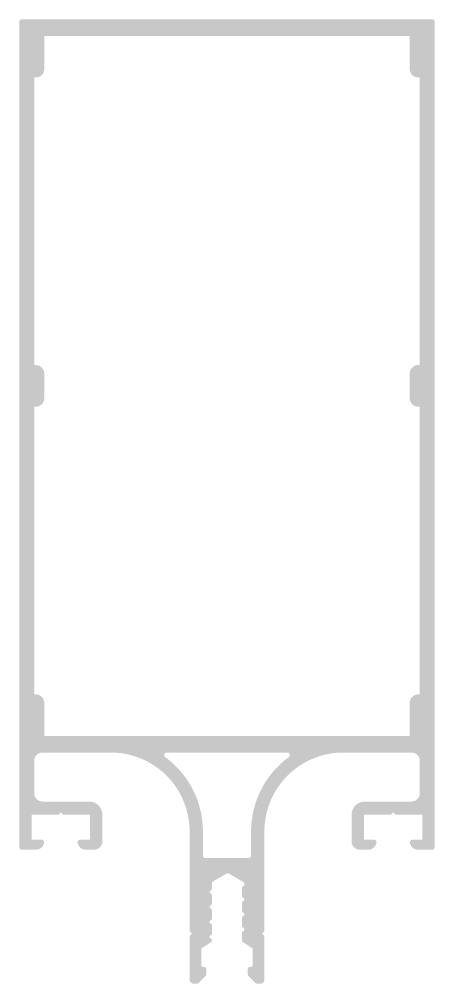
# Model space of a CAD drawing. Header units: millimetres. Extents: x -63 to 3646, y -445 to 220.
# Drawn here: x 755 to 805, y -6.4 to 109.8 of the extents above; entities that cross this region are included whole.
import ezdxf

# ---------------------------------------------------------------- set-up
doc = ezdxf.new("R2010")
doc.units = ezdxf.units.MM

# ---------------------------------------------------------------- blocks, each defined once
blk = doc.blocks.new('E50 M 09')
h = blk.add_hatch(color=252)
h.paths.add_polyline_path([(-2.963931, -2.029933), (-1.892666, -1.328176), (-1.88368, -1.321931), (-1.875049, -1.315205), (-1.866798, -1.308016), (-1.858954, -1.300387), (-1.851538, -1.29234), (-1.844573, -1.2839), (-1.838081, -1.275092), (-1.832079, -1.265941), (-1.826588, -1.256476), (-1.821622, -1.246725), (-1.817197, -1.236717), (-1.813326, -1.226482), (-1.810021, -1.21605), (-1.807291, -1.205453), (-1.805145, -1.194723), (-1.803588, -1.183891), (-1.802627, -1.172991), (-1.802263, -1.162054), (-1.802498, -1.151114), (-1.803331, -1.140203), (-1.804759, -1.129354), (-1.806779, -1.118599), (-1.810747, -1.102437), (-1.815605, -1.086519), (-1.821338, -1.070896), (-1.827928, -1.055614), (-1.835356, -1.040721), (-1.843599, -1.026263), (-1.85263, -1.012285), (-1.862423, -0.998829), (-1.872947, -0.985936), (-1.884169, -0.973647), (-1.896056, -0.961999), (-1.90857, -0.951028), (-1.921673, -0.940768), (-1.935326, -0.931251), (-1.949485, -0.922505), (-2.001713, -0.892212), (-2.010838, -0.886588), (-2.019648, -0.880483), (-2.028119, -0.873914), (-2.036225, -0.866902), (-2.043944, -0.859465), (-2.051254, -0.851625), (-2.058133, -0.843405), (-2.064562, -0.834828), (-2.070522, -0.825919), (-2.075996, -0.816703), (-2.080969, -0.807207), (-2.085425, -0.797459), (-2.089354, -0.787486), (-2.092742, -0.777317), (-2.09558, -0.76698), (-2.097861, -0.756507), (-2.099577, -0.745926), (-2.100724, -0.735269), (-2.101298, -0.724566), (-2.101298, -0.713847), (-2.100724, -0.703143), (-2.099577, -0.692486), (-2.097861, -0.681905), (-2.09558, -0.671432), (-2.092742, -0.661096), (-2.089354, -0.650926), (-2.085425, -0.640953), (-2.080969, -0.631205), (-2.075996, -0.621709), (-2.070522, -0.612494), (-2.064562, -0.603585), (-2.058133, -0.595008), (-2.051254, -0.586787), (-2.043944, -0.578948), (-2.036225, -0.571511), (-2.028119, -0.564498), (-2.019648, -0.557929), (-2.010838, -0.551824), (-2.001713, -0.5462), (-1.949485, -0.515907), (-1.935444, -0.507239), (-1.9219, -0.497811), (-1.908896, -0.487654), (-1.89647, -0.476796), (-1.88466, -0.465272), (-1.873501, -0.453116), (-1.863027, -0.440365), (-1.85327, -0.427057), (-1.84426, -0.413233), (-1.836024, -0.398934), (-1.828586, -0.384204), (-1.821969, -0.369087), (-1.816194, -0.35363), (-1.811277, -0.337878), (-1.807234, -0.32188), (-1.804076, -0.305683), (-1.801814, -0.289338), (-1.800454, -0.272893), (-1.8, -0.256398), (-1.8, 0.617986), (-1.800454, 0.634481), (-1.801814, 0.650926), (-1.804076, 0.667271), (-1.807234, 0.683468), (-1.811277, 0.699466), (-1.816194, 0.715218), (-1.821969, 0.730675), (-1.828586, 0.745792), (-1.836024, 0.760522), (-1.84426, 0.77482), (-1.85327, 0.788645), (-1.863027, 0.801952), (-1.873501, 0.814704), (-1.88466, 0.82686), (-1.89647, 0.838384), (-1.908896, 0.849241), (-1.9219, 0.859399), (-1.935444, 0.868826), (-1.949485, 0.877495), (-2.001713, 0.907788), (-2.010838, 0.913412), (-2.019648, 0.919517), (-2.028119, 0.926086), (-2.036225, 0.933098), (-2.043944, 0.940535), (-2.051254, 0.948375), (-2.058133, 0.956595), (-2.064562, 0.965172), (-2.070522, 0.974081), (-2.075996, 0.983297), (-2.080969, 0.992793), (-2.085425, 1.002541), (-2.089354, 1.012514), (-2.092742, 1.022683), (-2.09558, 1.03302), (-2.097861, 1.043493), (-2.099577, 1.054074), (-2.100724, 1.064731), (-2.101298, 1.075434), (-2.101298, 1.086153), (-2.100724, 1.096857), (-2.099577, 1.107514), (-2.097861, 1.118095), (-2.09558, 1.128568), (-2.092742, 1.138904), (-2.089354, 1.149074), (-2.085425, 1.159047), (-2.080969, 1.168795), (-2.075996, 1.178291), (-2.070522, 1.187506), (-2.064562, 1.196415), (-2.058133, 1.204992), (-2.051254, 1.213213), (-2.043944, 1.221052), (-2.036225, 1.228489), (-2.028119, 1.235502), (-2.019648, 1.242071), (-2.010838, 1.248176), (-2.001713, 1.2538), (-1.949485, 1.284093), (-1.935444, 1.292761), (-1.9219, 1.302189), (-1.908896, 1.312346), (-1.89647, 1.323204), (-1.88466, 1.334728), (-1.873501, 1.346884), (-1.863027, 1.359635), (-1.85327, 1.372943), (-1.84426, 1.386767), (-1.836024, 1.401066), (-1.828586, 1.415796), (-1.821969, 1.430913), (-1.816194, 1.44637), (-1.811277, 1.462122), (-1.807234, 1.47812), (-1.804076, 1.494317), (-1.801814, 1.510662), (-1.800454, 1.527107), (-1.8, 1.543602), (-1.8, 2.417986), (-1.800454, 2.434481), (-1.801814, 2.450926), (-1.804076, 2.467271), (-1.807234, 2.483468), (-1.811277, 2.499466), (-1.816194, 2.515218), (-1.821969, 2.530675), (-1.828586, 2.545792), (-1.836024, 2.560522), (-1.84426, 2.57482), (-1.85327, 2.588645), (-1.863027, 2.601952), (-1.873501, 2.614704), (-1.88466, 2.62686), (-1.89647, 2.638384), (-1.908896, 2.649241), (-1.9219, 2.659399), (-1.935444, 2.668826), (-1.949485, 2.677495), (-2.001713, 2.707788), (-2.010838, 2.713412), (-2.019648, 2.719517), (-2.028119, 2.726086), (-2.036225, 2.733098), (-2.043944, 2.740535), (-2.051254, 2.748375), (-2.058133, 2.756595), (-2.064562, 2.765172), (-2.070522, 2.774081), (-2.075996, 2.783297), (-2.080969, 2.792793), (-2.085425, 2.802541), (-2.089354, 2.812514), (-2.092742, 2.822683), (-2.09558, 2.83302), (-2.097861, 2.843493), (-2.099577, 2.854074), (-2.100724, 2.864731), (-2.101298, 2.875434), (-2.101298, 2.886153), (-2.100724, 2.896857), (-2.099577, 2.907514), (-2.097861, 2.918095), (-2.09558, 2.928568), (-2.092742, 2.938904), (-2.089354, 2.949074), (-2.085425, 2.959047), (-2.080969, 2.968795), (-2.075996, 2.978291), (-2.070522, 2.987506), (-2.064562, 2.996415), (-2.058133, 3.004992), (-2.051254, 3.013213), (-2.043944, 3.021052), (-2.036225, 3.028489), (-2.028119, 3.035502), (-2.019648, 3.042071), (-2.010838, 3.048176), (-2.001713, 3.0538), (-1.949485, 3.084093), (-1.935444, 3.092761), (-1.9219, 3.102189), (-1.908896, 3.112346), (-1.89647, 3.123204), (-1.88466, 3.134728), (-1.873501, 3.146884), (-1.863027, 3.159635), (-1.85327, 3.172943), (-1.84426, 3.186767), (-1.836024, 3.201066), (-1.828586, 3.215796), (-1.821969, 3.230913), (-1.816194, 3.24637), (-1.811277, 3.262122), (-1.807234, 3.27812), (-1.804076, 3.294317), (-1.801814, 3.310662), (-1.800454, 3.327107), (-1.8, 3.343602), (-1.8, 4.217986), (-1.800454, 4.234481), (-1.801814, 4.250926), (-1.804076, 4.267271), (-1.807234, 4.283468), (-1.811277, 4.299466), (-1.816194, 4.315218), (-1.821969, 4.330675), (-1.828586, 4.345792), (-1.836024, 4.360522), (-1.84426, 4.37482), (-1.85327, 4.388645), (-1.863027, 4.401952), (-1.873501, 4.414704), (-1.88466, 4.42686), (-1.89647, 4.438384), (-1.908896, 4.449241), (-1.9219, 4.459399), (-1.935444, 4.468826), (-1.949485, 4.477495), (-2.001713, 4.507788), (-2.010838, 4.513412), (-2.019648, 4.519517), (-2.028119, 4.526086), (-2.036225, 4.533098), (-2.043944, 4.540535), (-2.051254, 4.548375), (-2.058133, 4.556595), (-2.064562, 4.565172), (-2.070522, 4.574081), (-2.075996, 4.583297), (-2.080969, 4.592793), (-2.085425, 4.602541), (-2.089354, 4.612514), (-2.092742, 4.622683), (-2.09558, 4.63302), (-2.097861, 4.643493), (-2.099577, 4.654074), (-2.100724, 4.664731), (-2.101298, 4.675434), (-2.101298, 4.686153), (-2.100724, 4.696857), (-2.099577, 4.707514), (-2.097861, 4.718095), (-2.09558, 4.728568), (-2.092742, 4.738904), (-2.089354, 4.749074), (-2.085425, 4.759047), (-2.080969, 4.768795), (-2.075996, 4.778291), (-2.070522, 4.787506), (-2.064562, 4.796415), (-2.058133, 4.804992), (-2.051254, 4.813213), (-2.043944, 4.821052), (-2.036225, 4.828489), (-2.028119, 4.835502), (-2.019648, 4.842071), (-2.010838, 4.848176), (-2.001713, 4.8538), (-1.949485, 4.884093), (-1.935444, 4.892761), (-1.9219, 4.902189), (-1.908896, 4.912346), (-1.89647, 4.923204), (-1.88466, 4.934728), (-1.873501, 4.946884), (-1.863027, 4.959635), (-1.85327, 4.972943), (-1.84426, 4.986767), (-1.836024, 5.001066), (-1.828586, 5.015796), (-1.821969, 5.030913), (-1.816194, 5.04637), (-1.811277, 5.062122), (-1.807234, 5.07812), (-1.804076, 5.094317), (-1.801814, 5.110662), (-1.800454, 5.127107), (-1.8, 5.143602), (-1.8, 5.776384), (-1.799726, 5.786852), (-1.798904, 5.79729), (-1.797538, 5.807672), (-1.795629, 5.817967), (-1.793185, 5.828149), (-1.790211, 5.838189), (-1.786715, 5.848059), (-1.782708, 5.857733), (-1.7782, 5.867184), (-1.773204, 5.876386), (-1.767733, 5.885314), (-1.761802, 5.893943), (-1.755427, 5.902251), (-1.748627, 5.910213), (-1.741419, 5.917808), (-1.733823, 5.925016), (-1.725861, 5.931816), (-1.717553, 5.93819), (-1.708924, 5.944121), (-1.699996, 5.949592), (-0.064142, 6.893999), (-0.050312, 6.901506), (-0.036109, 6.908278), (-0.021569, 6.914296), (-0.006734, 6.919543), (0.008355, 6.924005), (0.023658, 6.92767), (0.039132, 6.930527), (0.054735, 6.932569), (0.070423, 6.933791), (0.086153, 6.934188), (0.101883, 6.933759), (0.117569, 6.932506), (0.133167, 6.930433), (0.148635, 6.927545), (0.163931, 6.923849), (0.179011, 6.919357), (0.193835, 6.91408), (0.208363, 6.908033), (0.222553, 6.901232), (0.236367, 6.893697), (1.952569, 5.898303), (1.966256, 5.889866), (1.979471, 5.880709), (1.992177, 5.870856), (2.004337, 5.860337), (2.015916, 5.849181), (2.02688, 5.837422), (2.037199, 5.825091), (2.046842, 5.812226), (2.055782, 5.798862), (2.063993, 5.785039), (2.071452, 5.770795), (2.078137, 5.756173), (2.084029, 5.741213), (2.089112, 5.725959), (2.093369, 5.710455), (2.09679, 5.694745), (2.099364, 5.678874), (2.101085, 5.662888), (2.101946, 5.646833), (2.101946, 5.630754), (2.101085, 5.614699), (2.099364, 5.598713), (2.09679, 5.582842), (2.093369, 5.567132), (2.089112, 5.551628), (2.08403, 5.536374), (2.078137, 5.521414), (2.071452, 5.506792), (2.063993, 5.492548), (2.055782, 5.478725), (2.046842, 5.465361), (2.037199, 5.452496), (2.02688, 5.440165), (2.015916, 5.428406), (2.004337, 5.41725), (1.992178, 5.406731), (1.979472, 5.396878), (1.966256, 5.387721), (1.952569, 5.379284), (1.949485, 5.377495), (1.935444, 5.368826), (1.9219, 5.359399), (1.908896, 5.349241), (1.89647, 5.338384), (1.88466, 5.32686), (1.873501, 5.314704), (1.863027, 5.301952), (1.85327, 5.288645), (1.84426, 5.27482), (1.836024, 5.260522), (1.828586, 5.245792), (1.821969, 5.230675), (1.816194, 5.215218), (1.811277, 5.199466), (1.807234, 5.183468), (1.804076, 5.167271), (1.801814, 5.150926), (1.800454, 5.134481), (1.8, 5.117986), (1.8, 4.243602), (1.800454, 4.227107), (1.801814, 4.210662), (1.804076, 4.194317), (1.807234, 4.17812), (1.811277, 4.162122), (1.816194, 4.14637), (1.821969, 4.130913), (1.828586, 4.115796), (1.836024, 4.101066), (1.84426, 4.086767), (1.85327, 4.072943), (1.863027, 4.059635), (1.873501, 4.046884), (1.88466, 4.034728), (1.89647, 4.023204), (1.908896, 4.012346), (1.9219, 4.002189), (1.935444, 3.992761), (1.949485, 3.984093), (2.001713, 3.9538), (2.010838, 3.948176), (2.019648, 3.942071), (2.028119, 3.935502), (2.036225, 3.928489), (2.043944, 3.921052), (2.051254, 3.913213), (2.058133, 3.904992), (2.064562, 3.896415), (2.070522, 3.887506), (2.075996, 3.878291), (2.080969, 3.868795), (2.085425, 3.859047), (2.089354, 3.849074), (2.092742, 3.838904), (2.09558, 3.828568), (2.097861, 3.818095), (2.099577, 3.807514), (2.100724, 3.796857), (2.101298, 3.786153), (2.101298, 3.775434), (2.100724, 3.764731), (2.099577, 3.754074), (2.097861, 3.743493), (2.09558, 3.73302), (2.092742, 3.722683), (2.089354, 3.712514), (2.085425, 3.702541), (2.080969, 3.692793), (2.075996, 3.683297), (2.070522, 3.674081), (2.064562, 3.665172), (2.058133, 3.656595), (2.051254, 3.648375), (2.043944, 3.640535), (2.036225, 3.633098), (2.028119, 3.626086), (2.019648, 3.619517), (2.010838, 3.613412), (2.001713, 3.607788), (1.949485, 3.577495), (1.935444, 3.568826), (1.9219, 3.559399), (1.908896, 3.549241), (1.89647, 3.538384), (1.88466, 3.52686), (1.873501, 3.514704), (1.863027, 3.501952), (1.85327, 3.488645), (1.84426, 3.47482), (1.836024, 3.460522), (1.828586, 3.445792), (1.821969, 3.430675), (1.816194, 3.415218), (1.811277, 3.399466), (1.807234, 3.383468), (1.804076, 3.367271), (1.801814, 3.350926), (1.800454, 3.334481), (1.8, 3.317986), (1.8, 2.443602), (1.800454, 2.427107), (1.801814, 2.410662), (1.804076, 2.394317), (1.807234, 2.37812), (1.811277, 2.362122), (1.816194, 2.34637), (1.821969, 2.330913), (1.828586, 2.315796), (1.836024, 2.301066), (1.84426, 2.286767), (1.85327, 2.272943), (1.863027, 2.259635), (1.873501, 2.246884), (1.88466, 2.234728), (1.89647, 2.223204), (1.908896, 2.212346), (1.9219, 2.202189), (1.935444, 2.192761), (1.949485, 2.184093), (2.001713, 2.1538), (2.010838, 2.148176), (2.019648, 2.142071), (2.028119, 2.135502), (2.036225, 2.128489), (2.043944, 2.121052), (2.051254, 2.113213), (2.058133, 2.104992), (2.064562, 2.096415), (2.070522, 2.087506), (2.075996, 2.078291), (2.080969, 2.068795), (2.085425, 2.059047), (2.089354, 2.049074), (2.092742, 2.038904), (2.09558, 2.028568), (2.097861, 2.018095), (2.099577, 2.007514), (2.100724, 1.996857), (2.101298, 1.986153), (2.101298, 1.975434), (2.100724, 1.964731), (2.099577, 1.954074), (2.097861, 1.943493), (2.09558, 1.93302), (2.092742, 1.922683), (2.089354, 1.912514), (2.085425, 1.902541), (2.080969, 1.892793), (2.075996, 1.883297), (2.070522, 1.874081), (2.064562, 1.865172), (2.058133, 1.856595), (2.051254, 1.848375), (2.043944, 1.840535), (2.036225, 1.833098), (2.028119, 1.826086), (2.019648, 1.819517), (2.010838, 1.813412), (2.001713, 1.807788), (1.949485, 1.777495), (1.935444, 1.768826), (1.9219, 1.759399), (1.908896, 1.749241), (1.89647, 1.738384), (1.88466, 1.72686), (1.873501, 1.714704), (1.863027, 1.701952), (1.85327, 1.688645), (1.84426, 1.67482), (1.836024, 1.660522), (1.828586, 1.645792), (1.821969, 1.630675), (1.816194, 1.615218), (1.811277, 1.599466), (1.807234, 1.583468), (1.804076, 1.567271), (1.801814, 1.550926), (1.800454, 1.534481), (1.8, 1.517986), (1.8, 0.643602), (1.800454, 0.627107), (1.801814, 0.610662), (1.804076, 0.594317), (1.807234, 0.57812), (1.811277, 0.562122), (1.816194, 0.54637), (1.821969, 0.530913), (1.828586, 0.515796), (1.836024, 0.501066), (1.84426, 0.486767), (1.85327, 0.472943), (1.863027, 0.459635), (1.873501, 0.446884), (1.88466, 0.434728), (1.89647, 0.423204), (1.908896, 0.412346), (1.9219, 0.402189), (1.935444, 0.392761), (1.949485, 0.384093), (2.001713, 0.3538), (2.010838, 0.348176), (2.019648, 0.342071), (2.028119, 0.335502), (2.036225, 0.328489), (2.043944, 0.321052), (2.051254, 0.313213), (2.058133, 0.304992), (2.064562, 0.296415), (2.070522, 0.287506), (2.075996, 0.278291), (2.080969, 0.268795), (2.085425, 0.259047), (2.089354, 0.249074), (2.092742, 0.238904), (2.09558, 0.228568), (2.097861, 0.218095), (2.099577, 0.207514), (2.100724, 0.196857), (2.101298, 0.186153), (2.101298, 0.175434), (2.100724, 0.164731), (2.099577, 0.154074), (2.097861, 0.143493), (2.09558, 0.13302), (2.092742, 0.122683), (2.089354, 0.112514), (2.085425, 0.102541), (2.080969, 0.092793), (2.075996, 0.083297), (2.070522, 0.074081), (2.064562, 0.065172), (2.058133, 0.056595), (2.051254, 0.048375), (2.043944, 0.040535), (2.036225, 0.033098), (2.028119, 0.026086), (2.019648, 0.019517), (2.010838, 0.013412), (2.001713, 0.007788), (1.949485, -0.022505), (1.935444, -0.031174), (1.9219, -0.040601), (1.908896, -0.050759), (1.89647, -0.061616), (1.88466, -0.07314), (1.873501, -0.085296), (1.863027, -0.098048), (1.85327, -0.111355), (1.84426, -0.12518), (1.836024, -0.139478), (1.828586, -0.154208), (1.821969, -0.169325), (1.816194, -0.184782), (1.811277, -0.200534), (1.807234, -0.216532), (1.804076, -0.232729), (1.801814, -0.249074), (1.800454, -0.265519), (1.8, -0.282014), (1.8, -1.159368), (1.800303, -1.170371), (1.801211, -1.181341), (1.802721, -1.192244), (1.804828, -1.203048), (1.807527, -1.213719), (1.810808, -1.224225), (1.814663, -1.234536), (1.819079, -1.244618), (1.824043, -1.254442), (1.82954, -1.263979), (1.835553, -1.273198), (1.842064, -1.282073), (1.849054, -1.290576), (1.856501, -1.298681), (1.864383, -1.306365), (1.872675, -1.313603), (1.881353, -1.320374), (1.89039, -1.326658), (2.964414, -2.030369), (2.977971, -2.039794), (2.990988, -2.049951), (3.003426, -2.060809), (3.015249, -2.072334), (3.026419, -2.084492), (3.036904, -2.097247), (3.046671, -2.110559), (3.05569, -2.124388), (3.063936, -2.138692), (3.071382, -2.153429), (3.078006, -2.168552), (3.083788, -2.184018), (3.08871, -2.199778), (3.092758, -2.215784), (3.095919, -2.23199), (3.098184, -2.248344), (3.099546, -2.264799), (3.1, -2.281303), (3.1, -4.060306), (3.09956, -4.076548), (3.098241, -4.092742), (3.096048, -4.108841), (3.092986, -4.124797), (3.089065, -4.140565), (3.084296, -4.156097), (3.078693, -4.171348), (3.072273, -4.186273), (3.065054, -4.200829), (3.057057, -4.214972), (3.048307, -4.228662), (3.038828, -4.241858), (3.028649, -4.254522), (3.017799, -4.266616), (3.00631, -4.278105), (2.994216, -4.288955), (2.981552, -4.299134), (2.968356, -4.308613), (2.954666, -4.317363), (2.940523, -4.32536), (2.925967, -4.332579), (2.911041, -4.338999), (2.89579, -4.344602), (2.880259, -4.349371), (2.864491, -4.353292), (2.848535, -4.356354), (2.832436, -4.358548), (2.816242, -4.359866), (2.8, -4.360306), (2.7, -4.360306), (2.689172, -4.360599), (2.678376, -4.361479), (2.667644, -4.362941), (2.657006, -4.364982), (2.646494, -4.367596), (2.63614, -4.370775), (2.625972, -4.374511), (2.616022, -4.378791), (2.606318, -4.383604), (2.596889, -4.388935), (2.587763, -4.394768), (2.578965, -4.401088), (2.570523, -4.407874), (2.56246, -4.415107), (2.554801, -4.422766), (2.547568, -4.430829), (2.540781, -4.439271), (2.534462, -4.448069), (2.528629, -4.457195), (2.523298, -4.466624), (2.518485, -4.476328), (2.514205, -4.486279), (2.510469, -4.496446), (2.50729, -4.5068), (2.504676, -4.517312), (2.502635, -4.52795), (2.501172, -4.538682), (2.500293, -4.549478), (2.5, -4.560306), (2.5, -5.153211), (2.500685, -5.179378), (2.502739, -5.205472), (2.506155, -5.231424), (2.510926, -5.257161), (2.517036, -5.282613), (2.52447, -5.307711), (2.533208, -5.332385), (2.543225, -5.356568), (2.554494, -5.380193), (2.566983, -5.403197), (2.58066, -5.425515), (2.595486, -5.447087), (2.611421, -5.467853), (2.62842, -5.487757), (2.646438, -5.506744), (3.353562, -6.213868), (3.373941, -6.233134), (3.395368, -6.251228), (3.417776, -6.268092), (3.441094, -6.283673), (3.465249, -6.297921), (3.490165, -6.310793), (3.515764, -6.322248), (3.541965, -6.332249), (3.568685, -6.340766), (3.595841, -6.347771), (3.623347, -6.353242), (3.651116, -6.357162), (3.679061, -6.35952), (3.707095, -6.360306), (4, -6.360306), (4.027069, -6.359573), (4.05406, -6.357375), (4.080891, -6.353719), (4.107485, -6.348616), (4.133764, -6.342081), (4.159651, -6.334133), (4.185069, -6.324794), (4.209945, -6.314094), (4.234204, -6.302062), (4.257777, -6.288735), (4.280594, -6.274151), (4.302587, -6.258353), (4.323693, -6.241387), (4.34385, -6.223304), (4.362998, -6.204156), (4.381081, -6.183999), (4.398047, -6.162893), (4.413844, -6.1409), (4.428429, -6.118083), (4.441756, -6.09451), (4.453788, -6.070251), (4.464488, -6.045375), (4.473827, -6.019957), (4.481775, -5.99407), (4.48831, -5.967791), (4.493413, -5.941197), (4.497069, -5.914366), (4.499267, -5.887376), (4.5, -5.860306), (4.5, -0.619206), (4.2, -0.319206), (4.5, -0.019206), (4.5, 11.980794), (4.513933, 12.495113), (4.555689, 13.007925), (4.625148, 13.517723), (4.722105, 14.023013), (4.846275, 14.522313), (4.997295, 15.014158), (5.174721, 15.497106), (5.378034, 15.96974), (5.606636, 16.430674), (5.859857, 16.878556), (6.136955, 17.312071), (6.437116, 17.729949), (6.75946, 18.130964), (7.103043, 18.513939), (7.466855, 18.877751), (7.84983, 19.221333), (8.250845, 19.543678), (8.668723, 19.843839), (9.102238, 20.120937), (9.55012, 20.374158), (10.011054, 20.60276), (10.483688, 20.806073), (10.966635, 20.983499), (11.458481, 21.134519), (11.957781, 21.258689), (12.463071, 21.355646), (12.972869, 21.425104), (13.48568, 21.466861), (14, 21.480794), (22.2, 21.480794), (22.254139, 21.479327), (22.308119, 21.474932), (22.361782, 21.46762), (22.41497, 21.457414), (22.467528, 21.444344), (22.519302, 21.428447), (22.570138, 21.409771), (22.619889, 21.388369), (22.668408, 21.364306), (22.715554, 21.337651), (22.761187, 21.308483), (22.805174, 21.276887), (22.847386, 21.242956), (22.887699, 21.206789), (22.925995, 21.168493), (22.962162, 21.12818), (22.996093, 21.085968), (23.027689, 21.041981), (23.056857, 20.996348), (23.083512, 20.949202), (23.107575, 20.900683), (23.128977, 20.850932), (23.147653, 20.800095), (23.16355, 20.748322), (23.176621, 20.695764), (23.186827, 20.642576), (23.194138, 20.588913), (23.198533, 20.534933), (23.2, 20.480794), (23.2, 16.580794), (23.198533, 16.526655), (23.194138, 16.472675), (23.186827, 16.419012), (23.176621, 16.365823), (23.16355, 16.313266), (23.147653, 16.261492), (23.128977, 16.210656), (23.107575, 16.160905), (23.083512, 16.112385), (23.056857, 16.06524), (23.027689, 16.019607), (22.996093, 15.97562), (22.962162, 15.933408), (22.925995, 15.893094), (22.887699, 15.854798), (22.847386, 15.818632), (22.805174, 15.784701), (22.761187, 15.753105), (22.715554, 15.723937), (22.668408, 15.697282), (22.619889, 15.673218), (22.570138, 15.651817), (22.519302, 15.633141), (22.467528, 15.617244), (22.41497, 15.604173), (22.361782, 15.593967), (22.308119, 15.586656), (22.254139, 15.58226), (22.2, 15.580794), (16.6, 15.580794), (16.513378, 15.578447), (16.42701, 15.571415), (16.341149, 15.559716), (16.256047, 15.543387), (16.171955, 15.522474), (16.089118, 15.497039), (16.007779, 15.467157), (15.928177, 15.432915), (15.850546, 15.394413), (15.775114, 15.351765), (15.702101, 15.305096), (15.631721, 15.254543), (15.564182, 15.200253), (15.499681, 15.142387), (15.438407, 15.081113), (15.380541, 15.016612), (15.326251, 14.949073), (15.275698, 14.878693), (15.229029, 14.80568), (15.186381, 14.730247), (15.147879, 14.652616), (15.113637, 14.573015), (15.083755, 14.491676), (15.05832, 14.408839), (15.037407, 14.324747), (15.021078, 14.239645), (15.009379, 14.153784), (15.002347, 14.067416), (15, 13.980794), (15, 10.780794), (15.001467, 10.726655), (15.005862, 10.672675), (15.013173, 10.619012), (15.023379, 10.565823), (15.03645, 10.513266), (15.052347, 10.461492), (15.071023, 10.410656), (15.092425, 10.360905), (15.116488, 10.312385), (15.143143, 10.26524), (15.172311, 10.219607), (15.203907, 10.17562), (15.237838, 10.133408), (15.274005, 10.093094), (15.312301, 10.054798), (15.352614, 10.018632), (15.394826, 9.984701), (15.438813, 9.953105), (15.484446, 9.923937), (15.531592, 9.897282), (15.580111, 9.873218), (15.629862, 9.851817), (15.680698, 9.833141), (15.732472, 9.817244), (15.78503, 9.804173), (15.838218, 9.793967), (15.891881, 9.786656), (15.945861, 9.78226), (16, 9.780794), (17, 9.780794), (17.052844, 9.782191), (17.10554, 9.786379), (17.157941, 9.793345), (17.209901, 9.803071), (17.261275, 9.815529), (17.311918, 9.830685), (17.361689, 9.848495), (17.41045, 9.868911), (17.458064, 9.891875), (17.504398, 9.917323), (17.549322, 9.945183), (17.592712, 9.975379), (17.634445, 10.007826), (17.674405, 10.042432), (17.712481, 10.079102), (17.748565, 10.117733), (17.782558, 10.158216), (17.814364, 10.200439), (17.843894, 10.244284), (17.871066, 10.289629), (17.895804, 10.336345), (17.918039, 10.384304), (17.937709, 10.433371), (17.954758, 10.483408), (17.969139, 10.534277), (17.980811, 10.585834), (17.989743, 10.637937), (17.991612, 10.653896), (17.992624, 10.669932), (17.992775, 10.686), (17.992066, 10.702052), (17.990499, 10.718044), (17.988077, 10.733928), (17.984809, 10.749661), (17.980703, 10.765195), (17.975771, 10.780488), (17.970027, 10.795494), (17.963489, 10.810172), (17.956173, 10.824478), (17.948102, 10.838373), (17.939299, 10.851815), (17.929789, 10.864766), (17.919599, 10.87719), (17.908758, 10.88905), (17.897298, 10.900313), (17.885252, 10.910946), (17.872653, 10.920919), (17.859538, 10.930203), (17.845946, 10.938772), (17.831913, 10.9466), (17.817482, 10.953666), (17.802693, 10.95995), (17.787589, 10.965432), (17.772214, 10.970098), (17.75661, 10.973934), (17.740823, 10.976928), (17.724899, 10.979074), (17.708883, 10.980364), (17.69282, 10.980794), (16.5, 10.980794), (16.5, 13.980794), (19.7, 13.980794), (20, 14.280794), (20.3, 13.980794), (23.5, 13.980794), (23.5, 10.980794), (22.30718, 10.980794), (22.291117, 10.980364), (22.275101, 10.979074), (22.259177, 10.976928), (22.24339, 10.973934), (22.227786, 10.970098), (22.212411, 10.965432), (22.197307, 10.95995), (22.182518, 10.953666), (22.168087, 10.9466), (22.154054, 10.938772), (22.140462, 10.930203), (22.127347, 10.920919), (22.114748, 10.910946), (22.102702, 10.900313), (22.091242, 10.88905), (22.080401, 10.87719), (22.070211, 10.864766), (22.060701, 10.851815), (22.051898, 10.838373), (22.043827, 10.824478), (22.036511, 10.810172), (22.029973, 10.795494), (22.024229, 10.780488), (22.019297, 10.765195), (22.015191, 10.749661), (22.011923, 10.733928), (22.009501, 10.718044), (22.007934, 10.702052), (22.007225, 10.686), (22.007376, 10.669932), (22.008388, 10.653896), (22.010257, 10.637937), (22.019189, 10.585834), (22.030861, 10.534277), (22.045242, 10.483408), (22.062291, 10.433371), (22.081961, 10.384304), (22.104196, 10.336345), (22.128934, 10.289629), (22.156106, 10.244284), (22.185636, 10.200439), (22.217442, 10.158216), (22.251435, 10.117733), (22.287519, 10.079102), (22.325595, 10.042432), (22.365555, 10.007826), (22.407288, 9.975379), (22.450678, 9.945183), (22.495602, 9.917323), (22.541936, 9.891875), (22.58955, 9.868911), (22.638311, 9.848495), (22.688082, 9.830685), (22.738725, 9.815529), (22.790099, 9.803071), (22.842059, 9.793345), (22.89446, 9.786379), (22.947156, 9.782191), (23, 9.780794), (24.7, 9.780794), (24.716242, 9.781234), (24.732436, 9.782552), (24.748535, 9.784746), (24.764491, 9.787808), (24.780259, 9.791729), (24.79579, 9.796498), (24.811041, 9.802101), (24.825967, 9.808521), (24.840523, 9.81574), (24.854666, 9.823737), (24.868356, 9.832487), (24.881552, 9.841966), (24.894216, 9.852145), (24.90631, 9.862995), (24.917799, 9.874484), (24.928649, 9.886578), (24.938828, 9.899242), (24.948307, 9.912438), (24.957057, 9.926128), (24.965054, 9.940271), (24.972273, 9.954827), (24.978693, 9.969752), (24.984296, 9.985003), (24.989065, 10.000535), (24.992986, 10.016303), (24.996048, 10.032259), (24.998241, 10.048358), (24.99956, 10.064552), (25, 10.080794), (25, 109.480794), (24.99956, 109.497036), (24.998241, 109.51323), (24.996048, 109.529328), (24.992986, 109.545285), (24.989065, 109.561052), (24.984296, 109.576584), (24.978693, 109.591835), (24.972273, 109.606761), (24.965054, 109.621316), (24.957057, 109.63546), (24.948307, 109.64915), (24.938828, 109.662346), (24.928649, 109.67501), (24.917799, 109.687104), (24.90631, 109.698593), (24.894216, 109.709442), (24.881552, 109.719622), (24.868356, 109.729101), (24.854666, 109.737851), (24.840523, 109.745847), (24.825967, 109.753066), (24.811041, 109.759487), (24.79579, 109.76509), (24.780259, 109.769859), (24.764491, 109.77378), (24.748535, 109.776842), (24.732436, 109.779035), (24.716242, 109.780354), (24.7, 109.780794), (-24.7, 109.780794), (-24.716242, 109.780354), (-24.732436, 109.779035), (-24.748535, 109.776842), (-24.764491, 109.77378), (-24.780259, 109.769859), (-24.79579, 109.76509), (-24.811041, 109.759487), (-24.825967, 109.753066), (-24.840523, 109.745847), (-24.854666, 109.737851), (-24.868356, 109.729101), (-24.881552, 109.719622), (-24.894216, 109.709442), (-24.90631, 109.698593), (-24.917799, 109.687104), (-24.928649, 109.67501), (-24.938828, 109.662346), (-24.948307, 109.64915), (-24.957057, 109.63546), (-24.965054, 109.621316), (-24.972273, 109.606761), (-24.978693, 109.591835), (-24.984296, 109.576584), (-24.989065, 109.561052), (-24.992986, 109.545285), (-24.996048, 109.529328), (-24.998241, 109.51323), (-24.99956, 109.497036), (-25, 109.480794), (-25, 10.080794), (-24.99956, 10.064552), (-24.998241, 10.048358), (-24.996048, 10.032259), (-24.992986, 10.016303), (-24.989065, 10.000535), (-24.984296, 9.985003), (-24.978693, 9.969752), (-24.972273, 9.954827), (-24.965054, 9.940271), (-24.957057, 9.926128), (-24.948307, 9.912438), (-24.938828, 9.899242), (-24.928649, 9.886578), (-24.917799, 9.874484), (-24.90631, 9.862995), (-24.894216, 9.852145), (-24.881552, 9.841966), (-24.868356, 9.832487), (-24.854666, 9.823737), (-24.840523, 9.81574), (-24.825967, 9.808521), (-24.811041, 9.802101), (-24.79579, 9.796498), (-24.780259, 9.791729), (-24.764491, 9.787808), (-24.748535, 9.784746), (-24.732436, 9.782552), (-24.716242, 9.781234), (-24.7, 9.780794), (-23, 9.780794), (-22.947156, 9.782191), (-22.89446, 9.786379), (-22.842059, 9.793345), (-22.790099, 9.803071), (-22.738725, 9.815529), (-22.688082, 9.830685), (-22.638311, 9.848495), (-22.58955, 9.868911), (-22.541936, 9.891875), (-22.495602, 9.917323), (-22.450678, 9.945183), (-22.407288, 9.975379), (-22.365555, 10.007826), (-22.325595, 10.042432), (-22.287519, 10.079102), (-22.251435, 10.117733), (-22.217442, 10.158216), (-22.185636, 10.200439), (-22.156106, 10.244284), (-22.128934, 10.289629), (-22.104196, 10.336345), (-22.081961, 10.384304), (-22.062291, 10.433371), (-22.045242, 10.483408), (-22.030861, 10.534277), (-22.019189, 10.585834), (-22.010257, 10.637937), (-22.008388, 10.653896), (-22.007376, 10.669932), (-22.007225, 10.686), (-22.007934, 10.702052), (-22.009501, 10.718044), (-22.011923, 10.733928), (-22.015191, 10.749661), (-22.019297, 10.765195), (-22.024229, 10.780488), (-22.029973, 10.795494), (-22.036511, 10.810172), (-22.043827, 10.824478), (-22.051898, 10.838373), (-22.060701, 10.851815), (-22.070211, 10.864766), (-22.080401, 10.87719), (-22.091242, 10.88905), (-22.102702, 10.900313), (-22.114748, 10.910946), (-22.127347, 10.920919), (-22.140462, 10.930203), (-22.154054, 10.938772), (-22.168087, 10.9466), (-22.182518, 10.953666), (-22.197307, 10.95995), (-22.212411, 10.965432), (-22.227786, 10.970098), (-22.24339, 10.973934), (-22.259177, 10.976928), (-22.275101, 10.979074), (-22.291117, 10.980364), (-22.30718, 10.980794), (-23.5, 10.980794), (-23.5, 13.980794), (-20.3, 13.980794), (-20, 14.280794), (-19.7, 13.980794), (-16.5, 13.980794), (-16.5, 10.980794), (-17.69282, 10.980794), (-17.708883, 10.980364), (-17.724899, 10.979074), (-17.740823, 10.976928), (-17.75661, 10.973934), (-17.772214, 10.970098), (-17.787589, 10.965432), (-17.802693, 10.95995), (-17.817482, 10.953666), (-17.831913, 10.9466), (-17.845946, 10.938772), (-17.859538, 10.930203), (-17.872653, 10.920919), (-17.885252, 10.910946), (-17.897298, 10.900313), (-17.908758, 10.88905), (-17.919599, 10.87719), (-17.929789, 10.864766), (-17.939299, 10.851815), (-17.948102, 10.838373), (-17.956173, 10.824478), (-17.963489, 10.810172), (-17.970027, 10.795494), (-17.975771, 10.780488), (-17.980703, 10.765195), (-17.984809, 10.749661), (-17.988077, 10.733928), (-17.990499, 10.718044), (-17.992066, 10.702052), (-17.992775, 10.686), (-17.992624, 10.669932), (-17.991612, 10.653896), (-17.989743, 10.637937), (-17.980811, 10.585834), (-17.969139, 10.534277), (-17.954758, 10.483408), (-17.937709, 10.433371), (-17.918039, 10.384304), (-17.895804, 10.336345), (-17.871066, 10.289629), (-17.843894, 10.244284), (-17.814364, 10.200439), (-17.782558, 10.158216), (-17.748565, 10.117733), (-17.712481, 10.079102), (-17.674405, 10.042432), (-17.634445, 10.007826), (-17.592712, 9.975379), (-17.549322, 9.945183), (-17.504398, 9.917323), (-17.458064, 9.891875), (-17.41045, 9.868911), (-17.361689, 9.848495), (-17.311918, 9.830685), (-17.261275, 9.815529), (-17.209901, 9.803071), (-17.157941, 9.793345), (-17.10554, 9.786379), (-17.052844, 9.782191), (-17, 9.780794), (-16, 9.780794), (-15.945861, 9.78226), (-15.891881, 9.786656), (-15.838218, 9.793967), (-15.78503, 9.804173), (-15.732472, 9.817244), (-15.680698, 9.833141), (-15.629862, 9.851817), (-15.580111, 9.873218), (-15.531592, 9.897282), (-15.484446, 9.923937), (-15.438813, 9.953105), (-15.394826, 9.984701), (-15.352614, 10.018632), (-15.312301, 10.054798), (-15.274005, 10.093094), (-15.237838, 10.133408), (-15.203907, 10.17562), (-15.172311, 10.219607), (-15.143143, 10.26524), (-15.116488, 10.312385), (-15.092425, 10.360905), (-15.071023, 10.410656), (-15.052347, 10.461492), (-15.03645, 10.513266), (-15.023379, 10.565823), (-15.013173, 10.619012), (-15.005862, 10.672675), (-15.001467, 10.726655), (-15, 10.780794), (-15, 13.980794), (-15.002347, 14.067416), (-15.009379, 14.153784), (-15.021078, 14.239645), (-15.037407, 14.324747), (-15.05832, 14.408839), (-15.083755, 14.491676), (-15.113637, 14.573015), (-15.147879, 14.652616), (-15.186381, 14.730247), (-15.229029, 14.80568), (-15.275698, 14.878693), (-15.326251, 14.949073), (-15.380541, 15.016612), (-15.438407, 15.081113), (-15.499681, 15.142387), (-15.564182, 15.200253), (-15.631721, 15.254543), (-15.702101, 15.305096), (-15.775114, 15.351765), (-15.850546, 15.394413), (-15.928177, 15.432915), (-16.007779, 15.467157), (-16.089118, 15.497039), (-16.171955, 15.522474), (-16.256047, 15.543387), (-16.341149, 15.559716), (-16.42701, 15.571415), (-16.513378, 15.578447), (-16.6, 15.580794), (-22.2, 15.580794), (-22.254139, 15.58226), (-22.308119, 15.586656), (-22.361782, 15.593967), (-22.41497, 15.604173), (-22.467528, 15.617244), (-22.519302, 15.633141), (-22.570138, 15.651817), (-22.619889, 15.673218), (-22.668408, 15.697282), (-22.715554, 15.723937), (-22.761187, 15.753105), (-22.805174, 15.784701), (-22.847386, 15.818632), (-22.887699, 15.854798), (-22.925995, 15.893094), (-22.962162, 15.933408), (-22.996093, 15.97562), (-23.027689, 16.019607), (-23.056857, 16.06524), (-23.083512, 16.112385), (-23.107575, 16.160905), (-23.128977, 16.210656), (-23.147653, 16.261492), (-23.16355, 16.313266), (-23.176621, 16.365823), (-23.186827, 16.419012), (-23.194138, 16.472675), (-23.198533, 16.526655), (-23.2, 16.580794), (-23.2, 20.480794), (-23.198533, 20.534933), (-23.194138, 20.588913), (-23.186827, 20.642576), (-23.176621, 20.695764), (-23.16355, 20.748322), (-23.147653, 20.800095), (-23.128977, 20.850932), (-23.107575, 20.900683), (-23.083512, 20.949202), (-23.056857, 20.996348), (-23.027689, 21.041981), (-22.996093, 21.085968), (-22.962162, 21.12818), (-22.925995, 21.168493), (-22.887699, 21.206789), (-22.847386, 21.242956), (-22.805174, 21.276887), (-22.761187, 21.308483), (-22.715554, 21.337651), (-22.668408, 21.364306), (-22.619889, 21.388369), (-22.570138, 21.409771), (-22.519302, 21.428447), (-22.467528, 21.444344), (-22.41497, 21.457414), (-22.361782, 21.46762), (-22.308119, 21.474932), (-22.254139, 21.479327), (-22.2, 21.480794), (-14, 21.480794), (-13.48568, 21.466861), (-12.972869, 21.425104), (-12.463071, 21.355646), (-11.957781, 21.258689), (-11.458481, 21.134519), (-10.966635, 20.983499), (-10.483688, 20.806073), (-10.011054, 20.60276), (-9.55012, 20.374158), (-9.102238, 20.120937), (-8.668723, 19.843839), (-8.250845, 19.543678), (-7.84983, 19.221333), (-7.466855, 18.877751), (-7.103043, 18.513939), (-6.75946, 18.130964), (-6.437116, 17.729949), (-6.136955, 17.312071), (-5.859857, 16.878556), (-5.606636, 16.430674), (-5.378034, 15.96974), (-5.174721, 15.497106), (-4.997295, 15.014158), (-4.846275, 14.522313), (-4.722105, 14.023013), (-4.625148, 13.517723), (-4.555689, 13.007925), (-4.513933, 12.495113), (-4.5, 11.980794), (-4.5, -0.019206), (-4.2, -0.319206), (-4.5, -0.619206), (-4.5, -5.860306), (-4.499315, -5.886474), (-4.497261, -5.91257), (-4.493844, -5.938523), (-4.489074, -5.964262), (-4.482963, -5.989716), (-4.475528, -6.014815), (-4.46679, -6.03949), (-4.456773, -6.063674), (-4.445503, -6.087301), (-4.433013, -6.110306), (-4.419335, -6.132626), (-4.404508, -6.154199), (-4.388573, -6.174966), (-4.371572, -6.194871), (-4.353553, -6.21386), (-4.334565, -6.231879), (-4.31466, -6.248879), (-4.293893, -6.264815), (-4.27232, -6.279641), (-4.25, -6.293319), (-4.226995, -6.305809), (-4.203368, -6.317079), (-4.179184, -6.327096), (-4.154508, -6.335834), (-4.12941, -6.343269), (-4.103956, -6.34938), (-4.078217, -6.35415), (-4.052264, -6.357567), (-4.026168, -6.359621), (-4, -6.360306), (-3.707095, -6.360306), (-3.679064, -6.35952), (-3.651121, -6.357163), (-3.623354, -6.353243), (-3.595851, -6.347773), (-3.568697, -6.340769), (-3.541979, -6.332254), (-3.51578, -6.322255), (-3.490184, -6.310802), (-3.465269, -6.297932), (-3.441116, -6.283686), (-3.417799, -6.268108), (-3.395392, -6.251247), (-3.373965, -6.233156), (-3.353587, -6.213893), (-2.646585, -5.506991), (-2.628549, -5.487988), (-2.611532, -5.468066), (-2.595582, -5.447282), (-2.580741, -5.425691), (-2.567051, -5.403353), (-2.554548, -5.380329), (-2.543268, -5.356682), (-2.533241, -5.332477), (-2.524495, -5.307781), (-2.517053, -5.28266), (-2.510937, -5.257185), (-2.506162, -5.231424), (-2.502742, -5.205449), (-2.500686, -5.17933), (-2.5, -5.15314), (-2.5, -4.560306), (-2.500293, -4.549478), (-2.501172, -4.538682), (-2.502635, -4.52795), (-2.504676, -4.517312), (-2.50729, -4.5068), (-2.510469, -4.496446), (-2.514205, -4.486279), (-2.518485, -4.476328), (-2.523298, -4.466624), (-2.528629, -4.457195), (-2.534462, -4.448069), (-2.540781, -4.439271), (-2.547568, -4.430829), (-2.554801, -4.422766), (-2.56246, -4.415107), (-2.570523, -4.407874), (-2.578965, -4.401088), (-2.587763, -4.394768), (-2.596889, -4.388935), (-2.606318, -4.383604), (-2.616022, -4.378791), (-2.625972, -4.374511), (-2.63614, -4.370775), (-2.646494, -4.367596), (-2.657006, -4.364982), (-2.667644, -4.362941), (-2.678376, -4.361479), (-2.689172, -4.360599), (-2.7, -4.360306), (-2.8, -4.360306), (-2.816242, -4.359866), (-2.832436, -4.358548), (-2.848535, -4.356354), (-2.864491, -4.353292), (-2.880259, -4.349371), (-2.89579, -4.344602), (-2.911041, -4.338999), (-2.925967, -4.332579), (-2.940523, -4.32536), (-2.954666, -4.317363), (-2.968356, -4.308613), (-2.981552, -4.299134), (-2.994216, -4.288955), (-3.00631, -4.278105), (-3.017799, -4.266616), (-3.028649, -4.254522), (-3.038828, -4.241858), (-3.048307, -4.228662), (-3.057057, -4.214972), (-3.065054, -4.200829), (-3.072273, -4.186273), (-3.078693, -4.171348), (-3.084296, -4.156097), (-3.089065, -4.140565), (-3.092986, -4.124797), (-3.096048, -4.108841), (-3.098241, -4.092742), (-3.09956, -4.076548), (-3.1, -4.060306), (-3.1, -2.281733), (-3.099544, -2.265171), (-3.098178, -2.248659), (-3.095905, -2.232247), (-3.092732, -2.215986), (-3.08867, -2.199923), (-3.08373, -2.184109), (-3.077927, -2.16859), (-3.07128, -2.153414), (-3.063807, -2.138626), (-3.055532, -2.124272), (-3.04648, -2.110396), (-3.036678, -2.097038), (-3.026156, -2.08424), (-3.014946, -2.07204), (-3.003082, -2.060475), (-2.990599, -2.049581), (-2.977535, -2.03939)])
h.paths.add_polyline_path([(-23, 68.130794), (-22.947664, 68.129423), (-22.895472, 68.125316), (-22.843566, 68.118482), (-22.792088, 68.108941), (-22.741181, 68.09672), (-22.690983, 68.08185), (-22.641632, 68.064374), (-22.593263, 68.044339), (-22.54601, 68.0218), (-22.5, 67.996819), (-22.455361, 67.969464), (-22.412215, 67.939811), (-22.37068, 67.90794), (-22.330869, 67.873939), (-22.292893, 67.837901), (-22.256855, 67.799924), (-22.222854, 67.760114), (-22.190983, 67.718579), (-22.161329, 67.675433), (-22.133975, 67.630794), (-22.108993, 67.584784), (-22.086455, 67.537531), (-22.06642, 67.489162), (-22.048943, 67.439811), (-22.034074, 67.389613), (-22.021852, 67.338706), (-22.012312, 67.287228), (-22.005478, 67.235322), (-22.00137, 67.18313), (-22, 67.130794), (-22, 64.130794), (-22.001467, 64.076655), (-22.005862, 64.022675), (-22.013173, 63.969012), (-22.023379, 63.915823), (-22.03645, 63.863266), (-22.052347, 63.811492), (-22.071023, 63.760656), (-22.092425, 63.710905), (-22.116488, 63.662385), (-22.143143, 63.61524), (-22.172311, 63.569607), (-22.203907, 63.52562), (-22.237838, 63.483408), (-22.274005, 63.443094), (-22.312301, 63.404798), (-22.352614, 63.368632), (-22.394826, 63.334701), (-22.438813, 63.303105), (-22.484446, 63.273937), (-22.531592, 63.247282), (-22.580111, 63.223218), (-22.629862, 63.201817), (-22.680698, 63.183141), (-22.732472, 63.167244), (-22.78503, 63.154173), (-22.838218, 63.143967), (-22.891881, 63.136656), (-22.945861, 63.13226), (-23, 63.130794), (-23.2, 63.130794), (-23.2, 28.480794), (-23, 28.480794), (-22.945861, 28.479327), (-22.891881, 28.474932), (-22.838218, 28.46762), (-22.78503, 28.457414), (-22.732472, 28.444344), (-22.680698, 28.428447), (-22.629862, 28.409771), (-22.580111, 28.388369), (-22.531592, 28.364306), (-22.484446, 28.337651), (-22.438813, 28.308483), (-22.394826, 28.276887), (-22.352614, 28.242956), (-22.312301, 28.206789), (-22.274005, 28.168493), (-22.237838, 28.12818), (-22.203907, 28.085968), (-22.172311, 28.041981), (-22.143143, 27.996348), (-22.116488, 27.949202), (-22.092425, 27.900683), (-22.071023, 27.850932), (-22.052347, 27.800095), (-22.03645, 27.748322), (-22.023379, 27.695764), (-22.013173, 27.642576), (-22.005862, 27.588913), (-22.001467, 27.534933), (-22, 27.480794), (-22, 23.480794), (22, 23.480794), (22, 27.480794), (22.001467, 27.534933), (22.005862, 27.588913), (22.013173, 27.642576), (22.023379, 27.695764), (22.03645, 27.748322), (22.052347, 27.800095), (22.071023, 27.850932), (22.092425, 27.900683), (22.116488, 27.949202), (22.143143, 27.996348), (22.172311, 28.041981), (22.203907, 28.085968), (22.237838, 28.12818), (22.274005, 28.168493), (22.312301, 28.206789), (22.352614, 28.242956), (22.394826, 28.276887), (22.438813, 28.308483), (22.484446, 28.337651), (22.531592, 28.364306), (22.580111, 28.388369), (22.629862, 28.409771), (22.680698, 28.428447), (22.732472, 28.444344), (22.78503, 28.457414), (22.838218, 28.46762), (22.891881, 28.474932), (22.945861, 28.479327), (23, 28.480794), (23.2, 28.480794), (23.2, 63.130794), (23, 63.130794), (22.945861, 63.13226), (22.891881, 63.136656), (22.838218, 63.143967), (22.78503, 63.154173), (22.732472, 63.167244), (22.680698, 63.183141), (22.629862, 63.201817), (22.580111, 63.223218), (22.531592, 63.247282), (22.484446, 63.273937), (22.438813, 63.303105), (22.394826, 63.334701), (22.352614, 63.368632), (22.312301, 63.404798), (22.274005, 63.443094), (22.237838, 63.483408), (22.203907, 63.52562), (22.172311, 63.569607), (22.143143, 63.61524), (22.116488, 63.662385), (22.092425, 63.710905), (22.071023, 63.760656), (22.052347, 63.811492), (22.03645, 63.863266), (22.023379, 63.915823), (22.013173, 63.969012), (22.005862, 64.022675), (22.001467, 64.076655), (22, 64.130794), (22, 67.130794), (22.001467, 67.184933), (22.005862, 67.238913), (22.013173, 67.292576), (22.023379, 67.345764), (22.03645, 67.398322), (22.052347, 67.450095), (22.071023, 67.500932), (22.092425, 67.550683), (22.116488, 67.599202), (22.143143, 67.646348), (22.172311, 67.691981), (22.203907, 67.735968), (22.237838, 67.77818), (22.274005, 67.818493), (22.312301, 67.856789), (22.352614, 67.892956), (22.394826, 67.926887), (22.438813, 67.958483), (22.484446, 67.987651), (22.531592, 68.014306), (22.580111, 68.038369), (22.629862, 68.059771), (22.680698, 68.078447), (22.732472, 68.094344), (22.78503, 68.107414), (22.838218, 68.11762), (22.891881, 68.124932), (22.945861, 68.129327), (23, 68.130794), (23.2, 68.130794), (23.2, 102.780794), (23, 102.780794), (22.945861, 102.78226), (22.891881, 102.786656), (22.838218, 102.793967), (22.78503, 102.804173), (22.732472, 102.817244), (22.680698, 102.833141), (22.629862, 102.851817), (22.580111, 102.873218), (22.531592, 102.897282), (22.484446, 102.923937), (22.438813, 102.953105), (22.394826, 102.984701), (22.352614, 103.018632), (22.312301, 103.054798), (22.274005, 103.093094), (22.237838, 103.133408), (22.203907, 103.17562), (22.172311, 103.219607), (22.143143, 103.26524), (22.116488, 103.312385), (22.092425, 103.360905), (22.071023, 103.410656), (22.052347, 103.461492), (22.03645, 103.513266), (22.023379, 103.565823), (22.013173, 103.619012), (22.005862, 103.672675), (22.001467, 103.726655), (22, 103.780794), (22, 107.780794), (-22, 107.780794), (-22, 103.780794), (-22.001467, 103.726655), (-22.005862, 103.672675), (-22.013173, 103.619012), (-22.023379, 103.565823), (-22.03645, 103.513266), (-22.052347, 103.461492), (-22.071023, 103.410656), (-22.092425, 103.360905), (-22.116488, 103.312385), (-22.143143, 103.26524), (-22.172311, 103.219607), (-22.203907, 103.17562), (-22.237838, 103.133408), (-22.274005, 103.093094), (-22.312301, 103.054798), (-22.352614, 103.018632), (-22.394826, 102.984701), (-22.438813, 102.953105), (-22.484446, 102.923937), (-22.531592, 102.897282), (-22.580111, 102.873218), (-22.629862, 102.851817), (-22.680698, 102.833141), (-22.732472, 102.817244), (-22.78503, 102.804173), (-22.838218, 102.793967), (-22.891881, 102.786656), (-22.945861, 102.78226), (-23, 102.780794), (-23.2, 102.780794), (-23.2, 83.755794), (-23.2, 68.130794)])
h.paths.add_polyline_path([(2.9, 11.980794), (2.916897, 12.593028), (2.967537, 13.203398), (3.051766, 13.810045), (3.169326, 14.411124), (3.319861, 15.004803), (3.502912, 15.589276), (3.717922, 16.162763), (3.964235, 16.723517), (4.241103, 17.269832), (4.547682, 17.800045), (4.883038, 18.31254), (5.246152, 18.805759), (5.635917, 19.278198), (6.051146, 19.728421), (6.490576, 20.155056), (6.952869, 20.556804), (7.436617, 20.932442), (7.449273, 20.942251), (7.461387, 20.952722), (7.472926, 20.963824), (7.483856, 20.975526), (7.494146, 20.987795), (7.503767, 21.000595), (7.512691, 21.01389), (7.520893, 21.027642), (7.528349, 21.041813), (7.535039, 21.056361), (7.540943, 21.071245), (7.546045, 21.086423), (7.550329, 21.101852), (7.553784, 21.117487), (7.5564, 21.133285), (7.558169, 21.149199), (7.559087, 21.165185), (7.55915, 21.181198), (7.558359, 21.197191), (7.556716, 21.213119), (7.554225, 21.228936), (7.550894, 21.244599), (7.546732, 21.260061), (7.541751, 21.275279), (7.535964, 21.290209), (7.52939, 21.30481), (7.522046, 21.319039), (7.513953, 21.332856), (7.505134, 21.346221), (7.495615, 21.359097), (7.485423, 21.371447), (7.474586, 21.383235), (7.463135, 21.394428), (7.451104, 21.404994), (7.438525, 21.414903), (7.425437, 21.424127), (7.411874, 21.43264), (7.397877, 21.440417), (7.383485, 21.447435), (7.368738, 21.453676), (7.35368, 21.459122), (7.338353, 21.463755), (7.3228, 21.467565), (7.307066, 21.470539), (7.291196, 21.47267), (7.275235, 21.473951), (7.259228, 21.474378), (-7.259228, 21.474378), (-7.275235, 21.473951), (-7.291196, 21.47267), (-7.307066, 21.470539), (-7.3228, 21.467565), (-7.338353, 21.463755), (-7.35368, 21.459122), (-7.368738, 21.453676), (-7.383485, 21.447435), (-7.397877, 21.440417), (-7.411874, 21.43264), (-7.425437, 21.424127), (-7.438525, 21.414903), (-7.451104, 21.404994), (-7.463135, 21.394428), (-7.474586, 21.383235), (-7.485423, 21.371447), (-7.495615, 21.359097), (-7.505134, 21.346221), (-7.513953, 21.332856), (-7.522046, 21.319039), (-7.52939, 21.30481), (-7.535964, 21.290209), (-7.541751, 21.275279), (-7.546732, 21.260061), (-7.550894, 21.244599), (-7.554225, 21.228936), (-7.556716, 21.213119), (-7.558359, 21.197191), (-7.55915, 21.181198), (-7.559087, 21.165185), (-7.558169, 21.149199), (-7.5564, 21.133285), (-7.553784, 21.117487), (-7.550329, 21.101852), (-7.546045, 21.086423), (-7.540943, 21.071245), (-7.535039, 21.056361), (-7.528349, 21.041813), (-7.520893, 21.027642), (-7.512691, 21.01389), (-7.503767, 21.000595), (-7.494146, 20.987795), (-7.483856, 20.975526), (-7.472926, 20.963824), (-7.461387, 20.952722), (-7.449273, 20.942251), (-7.436617, 20.932442), (-6.952869, 20.556804), (-6.490576, 20.155056), (-6.051146, 19.728421), (-5.635917, 19.278198), (-5.246152, 18.805759), (-4.883038, 18.31254), (-4.547682, 17.800045), (-4.241103, 17.269832), (-3.964235, 16.723517), (-3.717922, 16.162763), (-3.502912, 15.589276), (-3.319861, 15.004803), (-3.169326, 14.411124), (-3.051766, 13.810045), (-2.967537, 13.203398), (-2.916897, 12.593028), (-2.9, 11.980794), (-2.9, 9.080794), (-2.899589, 9.065093), (-2.898357, 9.049435), (-2.896307, 9.033864), (-2.893444, 9.01842), (-2.889778, 9.003148), (-2.885317, 8.988089), (-2.880074, 8.973283), (-2.874064, 8.958773), (-2.867302, 8.944597), (-2.859808, 8.930794), (-2.851601, 8.917402), (-2.842705, 8.904458), (-2.833144, 8.891998), (-2.822943, 8.880055), (-2.812132, 8.868662), (-2.800739, 8.85785), (-2.788796, 8.84765), (-2.776336, 8.838089), (-2.763392, 8.829193), (-2.75, 8.820986), (-2.736197, 8.813492), (-2.722021, 8.80673), (-2.70751, 8.80072), (-2.692705, 8.795477), (-2.677646, 8.791016), (-2.662374, 8.78735), (-2.64693, 8.784487), (-2.631359, 8.782437), (-2.615701, 8.781205), (-2.6, 8.780794), (2.6, 8.780794), (2.615701, 8.781205), (2.631359, 8.782437), (2.64693, 8.784487), (2.662374, 8.78735), (2.677646, 8.791016), (2.692705, 8.795477), (2.70751, 8.80072), (2.722021, 8.80673), (2.736197, 8.813492), (2.75, 8.820986), (2.763392, 8.829193), (2.776336, 8.838089), (2.788796, 8.84765), (2.800739, 8.85785), (2.812132, 8.868662), (2.822943, 8.880055), (2.833144, 8.891998), (2.842705, 8.904458), (2.851601, 8.917402), (2.859808, 8.930794), (2.867302, 8.944597), (2.874064, 8.958773), (2.880074, 8.973283), (2.885317, 8.988089), (2.889778, 9.003148), (2.893444, 9.01842), (2.896307, 9.033864), (2.898357, 9.049435), (2.899589, 9.065093), (2.9, 9.080794)])

msp = doc.modelspace()

# ---------------------------------------------------------------- block references
msp.add_blockref('E50 M 09', (780, 0))

doc.saveas('drawing.dxf')
